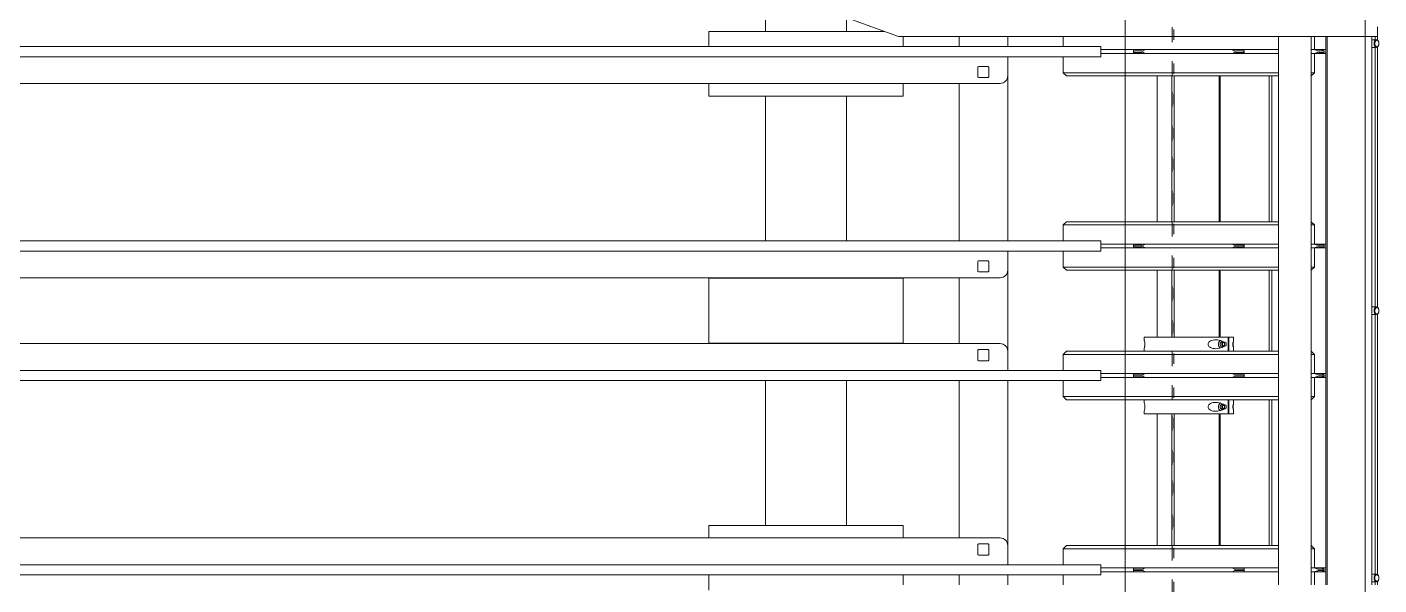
# Model space of a CAD drawing. Header units: millimetres. Extents: x -187347 to 135007, y -6415 to 292048.
# Drawn here: x -35767 to -34707, y 27266 to 27703 of the extents above; entities that cross this region are included whole.
import ezdxf

# ---------------------------------------------------------------- set-up
doc = ezdxf.new("R2010")
doc.units = ezdxf.units.MM
doc.header["$LTSCALE"] = 100
doc.layers.get('0').update_dxf_attribs({"lineweight": 18})
doc.layers.add('Layout Kromeka', color=1, linetype='Continuous', lineweight=5)

# ---------------------------------------------------------------- blocks, each defined once
blk = doc.blocks.new('A$Ca181df26')
at = {"color": 0}
for p, q in [((17.9, 295.5), (17.9, 1997.3)), ((206, 1997.3), (206, 295.5)), ((7.3, 1357.4), (7.4, 1357.6)), ((8.1, 1361.4), (8.1, 1358.6)), ((12.7, 1359), (9, 1359)), ((9.9, 1359), (9.9, 1361.4)), ((12.7, 931.4), (12.7, 1361.4)), ((47.6, 931.4), (47.6, 1361.4)), ((48.7, 931.4), (48.7, 1361.4)), ((57.7, 1351.2), (57.7, 1361.4)), ((60.3, 931.4), (60.3, 1361.4)), ((85.7, 931.4), (85.7, 1361.4)), ((254.6, 1353.6), (254.6, 1361.4)), ((298.1, 1353.6), (298.1, 1361.4)), ((336.2, 1361.4), (336.2, 1353.6)), ((379.9, 1361.4), (379.9, 1353.6)), ((532.3, 1365.5), (532.3, 1353.6)), ((7.3, 1354.6), (7.4, 1354.4)), ((8.1, 1353.4), (8.1, 1149.1)), ((12.7, 1353), (9, 1353)), ((9.9, 1149.4), (9.9, 1353)), ((52.3, 1351.2), (48.7, 1351.2)), ((48.7, 1348.1), (52.3, 1348.1)), ((50, 1349.1), (50, 1350.2)), ((50.2, 1350.2), (53.9, 1350.2)), ((53.9, 1349.1), (50.2, 1349.1)), ((52.3, 1351.2), (50.3, 1350.4)), ((50.3, 1348.9), (52.3, 1348.1)), ((58, 1351.2), (52.3, 1351.2)), ((52.3, 1348.1), (58, 1348.1)), ((55.1, 1350.4), (58, 1351.2)), ((58, 1348.1), (55.1, 1348.9)), ((57.7, 1333.1), (57.7, 1348.1)), ((60.3, 1351.2), (58, 1351.2)), ((58, 1348.1), (60.3, 1348.1)), ((85.7, 1351.2), (90.8, 1351.2)), ((90.8, 1348.1), (85.7, 1348.1)), ((112.3, 1351.2), (90.8, 1351.2)), ((90.8, 1348.1), (112.3, 1348.1)), ((112.9, 1351.2), (112.3, 1351.2)), ((112.3, 1348.1), (112.9, 1348.1)), ((112.9, 1351.2), (112.7, 1350.4)), ((112.7, 1349), (112.7, 1350.3)), ((112.7, 1348.9), (112.9, 1348.1)), ((122.2, 1351.2), (112.9, 1351.2)), ((112.9, 1348.1), (122.2, 1348.1)), ((113.4, 1350.2), (119.3, 1350.2)), ((119.3, 1349.1), (113.4, 1349.1)), ((120.5, 1350.4), (122.2, 1351.2)), ((122.2, 1348.1), (120.5, 1348.9)), ((125.3, 1351.2), (122.2, 1351.2)), ((122.2, 1348.1), (125.3, 1348.1)), ((126.7, 1351.2), (125.3, 1351.2)), ((125.3, 1348.1), (126.7, 1348.1)), ((148.3, 1351.2), (126.7, 1351.2)), ((126.7, 1348.1), (148.3, 1348.1)), ((148.3, 1351.2), (164, 1351.2)), ((164, 1348.1), (148.3, 1348.1)), ((185.6, 1351.2), (164, 1351.2)), ((164, 1348.1), (185.6, 1348.1)), ((187, 1351.2), (185.6, 1351.2)), ((185.6, 1348.1), (187, 1348.1)), ((190.1, 1351.2), (187, 1351.2)), ((187, 1348.1), (190.1, 1348.1)), ((199.4, 1351.2), (190.1, 1351.2)), ((190.1, 1351.2), (191.8, 1350.4)), ((191.8, 1348.9), (190.1, 1348.1)), ((190.1, 1348.1), (199.4, 1348.1)), ((192.9, 1350.2), (198.8, 1350.2)), ((198.8, 1349.1), (192.9, 1349.1)), ((199.5, 1350.4), (199.4, 1351.2)), ((200, 1351.2), (199.4, 1351.2)), ((199.4, 1348.1), (199.5, 1348.9)), ((199.4, 1348.1), (200, 1348.1)), ((199.5, 1349), (199.5, 1350.3)), ((221.5, 1351.2), (200, 1351.2)), ((200, 1348.1), (221.5, 1348.1)), ((221.5, 1351.2), (225, 1351.2)), ((225, 1348.1), (221.5, 1348.1)), ((225, 1353.6), (225, 1352)), ((2736.1, 1353.6), (225, 1353.6)), ((225, 1347.3), (225, 1352)), ((225, 1347.3), (225, 1345.7)), ((225, 1345.7), (2736.1, 1345.7)), ((254.6, 1333.1), (254.6, 1345.7)), ((298.1, 1345.7), (298.1, 1345.1)), ((298.1, 1345.1), (298.1, 1330.6)), ((312.9, 1329.7), (312.9, 1337.6)), ((313.2, 1338), (321.1, 1338)), ((321.5, 1337.6), (321.5, 1329.7)), ((60.3, 1333.1), (57.7, 1333.1)), ((60.2, 1330.6), (57.7, 1333.1)), ((60.2, 1330.6), (60.3, 1330.6)), ((254.6, 1333.1), (85.7, 1333.1)), ((85.7, 1330.6), (252, 1330.6)), ((91.1, 1330.6), (91.1, 1216.3)), ((93.1, 1216.3), (93.1, 1330.6)), ((131.4, 1330.6), (131.4, 1227.3)), ((132.4, 1227.3), (132.4, 1330.6)), ((167.5, 1330.6), (167.5, 1227.3)), ((169.4, 1227.3), (169.4, 1330.6)), ((180.9, 1330.6), (180.9, 1227.3)), ((252, 1330.6), (254.6, 1333.1)), ((298.1, 1328.8), (298.1, 1330.6)), ((298.1, 1328.8), (298.4, 1328.8)), ((298.1, 1201.2), (298.1, 1328.8)), ((321.1, 1329.3), (313.2, 1329.3)), ((304.1, 1324.6), (2662.1, 1324.6)), ((336.2, 1324.6), (336.2, 1201.2)), ((379.9, 1324.6), (379.9, 1314.7)), ((532.3, 1314.7), (379.9, 1314.7)), ((424.4, 1201.2), (424.4, 1314.7)), ((487.9, 1201.2), (487.9, 1314.7)), ((532.3, 1324.6), (532.3, 1314.7)), ((121.1, 1227.3), (124.7, 1227.3)), ((121.1, 1227.3), (121.1, 1223.8)), ((121.1, 1219.8), (121.1, 1216.3)), ((124.7, 1227.3), (124.7, 1216.3)), ((125.2, 1227.3), (124.7, 1227.3)), ((125.2, 1227.3), (125.2, 1216.3)), ((125.2, 1227.3), (191.1, 1227.3)), ((126.7, 1221.1), (126.7, 1222.5)), ((191.1, 1227.3), (191.1, 1225.3)), ((60.2, 1216.3), (57.7, 1213.8)), ((60.3, 1213.8), (57.7, 1213.8)), ((57.7, 1198.8), (57.7, 1213.8)), ((60.2, 1216.3), (60.3, 1216.3)), ((85.7, 1216.3), (252, 1216.3)), ((254.6, 1213.8), (85.7, 1213.8)), ((191.1, 1218.3), (191.1, 1216.3)), ((252, 1216.3), (254.6, 1213.8)), ((254.6, 1201.2), (254.6, 1213.8)), ((52.3, 1198.8), (48.7, 1198.8)), ((50, 1196.7), (50, 1197.8)), ((50.2, 1197.8), (53.9, 1197.8)), ((52.3, 1198.8), (50.3, 1198)), ((58, 1198.8), (52.3, 1198.8)), ((55.1, 1198), (58, 1198.8)), ((60.3, 1198.8), (58, 1198.8)), ((85.7, 1198.8), (90.8, 1198.8)), ((112.3, 1198.8), (90.8, 1198.8)), ((112.9, 1198.8), (112.3, 1198.8)), ((112.9, 1198.8), (112.7, 1198)), ((112.7, 1196.6), (112.7, 1197.9)), ((122.2, 1198.8), (112.9, 1198.8)), ((113.4, 1197.8), (119.3, 1197.8)), ((120.5, 1198), (122.2, 1198.8)), ((125.3, 1198.8), (122.2, 1198.8)), ((126.7, 1198.8), (125.3, 1198.8)), ((148.3, 1198.8), (126.7, 1198.8)), ((148.3, 1198.8), (164, 1198.8)), ((185.6, 1198.8), (164, 1198.8)), ((187, 1198.8), (185.6, 1198.8)), ((190.1, 1198.8), (187, 1198.8)), ((199.4, 1198.8), (190.1, 1198.8)), ((190.1, 1198.8), (191.8, 1198)), ((192.9, 1197.8), (198.8, 1197.8)), ((199.5, 1198), (199.4, 1198.8)), ((200, 1198.8), (199.4, 1198.8)), ((199.5, 1196.6), (199.5, 1197.9)), ((221.5, 1198.8), (200, 1198.8)), ((221.5, 1198.8), (225, 1198.8)), ((225, 1201.2), (225, 1199.6)), ((2736.1, 1201.2), (225, 1201.2)), ((225, 1194.9), (225, 1199.6)), ((48.7, 1195.7), (52.3, 1195.7)), ((53.9, 1196.7), (50.2, 1196.7)), ((50.3, 1196.5), (52.3, 1195.7)), ((52.3, 1195.7), (58, 1195.7)), ((58, 1195.7), (55.1, 1196.5)), ((57.7, 1180.7), (57.7, 1195.7)), ((58, 1195.7), (60.3, 1195.7)), ((90.8, 1195.7), (85.7, 1195.7)), ((90.8, 1195.7), (112.3, 1195.7)), ((112.3, 1195.7), (112.9, 1195.7)), ((112.7, 1196.5), (112.9, 1195.7)), ((112.9, 1195.7), (122.2, 1195.7)), ((119.3, 1196.7), (113.4, 1196.7)), ((122.2, 1195.7), (120.5, 1196.5)), ((122.2, 1195.7), (125.3, 1195.7)), ((125.3, 1195.7), (126.7, 1195.7)), ((126.7, 1195.7), (148.3, 1195.7)), ((164, 1195.7), (148.3, 1195.7)), ((164, 1195.7), (185.6, 1195.7)), ((185.6, 1195.7), (187, 1195.7)), ((187, 1195.7), (190.1, 1195.7)), ((191.8, 1196.5), (190.1, 1195.7)), ((190.1, 1195.7), (199.4, 1195.7)), ((198.8, 1196.7), (192.9, 1196.7)), ((199.4, 1195.7), (199.5, 1196.5)), ((199.4, 1195.7), (200, 1195.7)), ((200, 1195.7), (221.5, 1195.7)), ((225, 1195.7), (221.5, 1195.7)), ((225, 1194.9), (225, 1193.3)), ((225, 1193.3), (2736.1, 1193.3)), ((254.6, 1180.7), (254.6, 1193.3)), ((298.1, 1193.3), (298.1, 1192.7)), ((298.1, 1192.7), (298.1, 1178.2)), ((60.3, 1180.7), (57.7, 1180.7)), ((60.2, 1178.2), (57.7, 1180.7)), ((60.2, 1178.2), (60.3, 1178.2)), ((254.6, 1180.7), (85.7, 1180.7)), ((85.7, 1178.2), (252, 1178.2)), ((91.1, 1178.2), (91.1, 1114.7)), ((93.1, 1114.7), (93.1, 1178.2)), ((121.1, 1178.2), (121.1, 1174.7)), ((124.7, 1178.2), (124.7, 1167.2)), ((125.2, 1178.2), (125.2, 1167.2)), ((191.1, 1178.2), (191.1, 1176.2)), ((252, 1178.2), (254.6, 1180.7)), ((298.1, 1176.4), (298.1, 1178.2)), ((298.1, 1176.4), (298.4, 1176.4)), ((298.1, 1116.5), (298.1, 1176.4)), ((312.9, 1177.3), (312.9, 1185.2)), ((313.2, 1185.6), (321.1, 1185.6)), ((321.1, 1176.9), (313.2, 1176.9)), ((321.5, 1185.2), (321.5, 1177.3)), ((121.1, 1170.7), (121.1, 1167.2)), ((124.7, 1167.2), (121.1, 1167.2)), ((124.7, 1167.2), (125.2, 1167.2)), ((191.1, 1167.2), (125.2, 1167.2)), ((126.7, 1172), (126.7, 1173.4)), ((131.4, 1167.2), (131.4, 1114.7)), ((132.4, 1114.7), (132.4, 1167.2)), ((167.5, 1167.2), (167.5, 1114.7)), ((169.4, 1114.7), (169.4, 1167.2)), ((180.9, 1167.2), (180.9, 1114.7)), ((191.1, 1169.2), (191.1, 1167.2)), ((304.1, 1172.2), (2662.1, 1172.2)), ((336.2, 1172.2), (336.2, 1120.6)), ((379.9, 1171.8), (532.3, 1171.8)), ((379.9, 1171.8), (379.9, 1121)), ((424.4, 1171.8), (424.4, 1172.2)), ((487.9, 1171.8), (487.9, 1172.2)), ((532.3, 1171.8), (532.3, 1121)), ((7.3, 1147.9), (7.4, 1148.1)), ((7.3, 1145), (7.4, 1144.8)), ((12.7, 1149.4), (9, 1149.4)), ((8.1, 1143.8), (8.1, 939.5)), ((12.7, 1143.4), (9, 1143.4)), ((9.9, 939.9), (9.9, 1143.4)), ((60.2, 1114.7), (57.7, 1112.2)), ((60.2, 1114.7), (60.3, 1114.7)), ((85.7, 1114.7), (252, 1114.7)), ((252, 1114.7), (254.6, 1112.2)), ((298.4, 1116.5), (298.1, 1116.5)), ((298.1, 1114.6), (298.1, 1116.5)), ((298.1, 1100.1), (298.1, 1114.6)), ((304.1, 1120.6), (2662.1, 1120.6)), ((312.9, 1107.7), (312.9, 1115.6)), ((313.2, 1116), (321.1, 1116)), ((321.5, 1115.6), (321.5, 1107.7)), ((532.3, 1121), (379.9, 1121)), ((424.4, 1120.6), (424.4, 1121)), ((487.9, 1120.6), (487.9, 1121)), ((60.3, 1112.2), (57.7, 1112.2)), ((57.7, 1097.2), (57.7, 1112.2)), ((254.6, 1112.2), (85.7, 1112.2)), ((254.6, 1099.6), (254.6, 1112.2)), ((321.1, 1107.3), (313.2, 1107.3)), ((52.3, 1097.2), (48.7, 1097.2)), ((48.7, 1094.1), (52.3, 1094.1)), ((50, 1095.1), (50, 1096.2)), ((50.2, 1096.2), (53.9, 1096.2)), ((53.9, 1095.1), (50.2, 1095.1)), ((52.3, 1097.2), (50.3, 1096.4)), ((50.3, 1094.9), (52.3, 1094.1)), ((58, 1097.2), (52.3, 1097.2)), ((52.3, 1094.1), (58, 1094.1)), ((55.1, 1096.4), (58, 1097.2)), ((58, 1094.1), (55.1, 1094.9)), ((57.7, 1079.1), (57.7, 1094.1)), ((60.3, 1097.2), (58, 1097.2)), ((58, 1094.1), (60.3, 1094.1)), ((85.7, 1097.2), (90.8, 1097.2)), ((90.8, 1094.1), (85.7, 1094.1)), ((112.3, 1097.2), (90.8, 1097.2)), ((90.8, 1094.1), (112.3, 1094.1)), ((112.9, 1097.2), (112.3, 1097.2)), ((112.3, 1094.1), (112.9, 1094.1)), ((112.9, 1097.2), (112.7, 1096.4)), ((112.7, 1095), (112.7, 1096.3)), ((112.7, 1094.9), (112.9, 1094.1)), ((122.2, 1097.2), (112.9, 1097.2)), ((112.9, 1094.1), (122.2, 1094.1)), ((113.4, 1096.2), (119.3, 1096.2)), ((119.3, 1095.1), (113.4, 1095.1)), ((120.5, 1096.4), (122.2, 1097.2)), ((122.2, 1094.1), (120.5, 1094.9)), ((125.3, 1097.2), (122.2, 1097.2)), ((122.2, 1094.1), (125.3, 1094.1)), ((126.7, 1097.2), (125.3, 1097.2)), ((125.3, 1094.1), (126.7, 1094.1)), ((148.3, 1097.2), (126.7, 1097.2)), ((126.7, 1094.1), (148.3, 1094.1)), ((148.3, 1097.2), (164, 1097.2)), ((164, 1094.1), (148.3, 1094.1)), ((185.6, 1097.2), (164, 1097.2)), ((164, 1094.1), (185.6, 1094.1)), ((187, 1097.2), (185.6, 1097.2)), ((185.6, 1094.1), (187, 1094.1)), ((190.1, 1097.2), (187, 1097.2)), ((187, 1094.1), (190.1, 1094.1)), ((199.4, 1097.2), (190.1, 1097.2)), ((190.1, 1097.2), (191.8, 1096.4)), ((191.8, 1094.9), (190.1, 1094.1)), ((190.1, 1094.1), (199.4, 1094.1)), ((192.9, 1096.2), (198.8, 1096.2)), ((198.8, 1095.1), (192.9, 1095.1)), ((199.5, 1096.4), (199.4, 1097.2)), ((200, 1097.2), (199.4, 1097.2)), ((199.4, 1094.1), (199.5, 1094.9)), ((199.4, 1094.1), (200, 1094.1)), ((199.5, 1095), (199.5, 1096.3)), ((221.5, 1097.2), (200, 1097.2)), ((200, 1094.1), (221.5, 1094.1)), ((221.5, 1097.2), (225, 1097.2)), ((225, 1094.1), (221.5, 1094.1)), ((225, 1099.6), (225, 1098)), ((2736.1, 1099.6), (225, 1099.6)), ((225, 1093.3), (225, 1098)), ((225, 1093.3), (225, 1091.7)), ((225, 1091.7), (2736.1, 1091.7)), ((254.6, 1079.1), (254.6, 1091.7)), ((298.1, 1099.6), (298.1, 1100.1)), ((298.1, 964.1), (298.1, 1091.7)), ((336.2, 1091.7), (336.2, 968.2)), ((424.4, 978.2), (424.4, 1091.7)), ((487.9, 978.2), (487.9, 1091.7)), ((60.3, 1079.1), (57.7, 1079.1)), ((60.2, 1076.6), (57.7, 1079.1)), ((60.2, 1076.6), (60.3, 1076.6)), ((254.6, 1079.1), (85.7, 1079.1)), ((85.7, 1076.6), (252, 1076.6)), ((91.1, 1076.6), (91.1, 962.3)), ((93.1, 962.3), (93.1, 1076.6)), ((131.4, 1076.6), (131.4, 962.3)), ((132.4, 962.3), (132.4, 1076.6)), ((167.5, 1076.6), (167.5, 962.3)), ((169.4, 962.3), (169.4, 1076.6)), ((180.9, 1076.6), (180.9, 962.3)), ((252, 1076.6), (254.6, 1079.1)), ((379.9, 978.2), (532.3, 978.2)), ((379.9, 978.2), (379.9, 968.2)), ((532.3, 978.2), (532.3, 968.2)), ((304.1, 968.2), (2662.1, 968.2)), ((60.2, 962.3), (57.7, 959.8)), ((60.3, 959.8), (57.7, 959.8)), ((57.7, 944.8), (57.7, 959.8)), ((60.2, 962.3), (60.3, 962.3)), ((85.7, 962.3), (252, 962.3)), ((254.6, 959.8), (85.7, 959.8)), ((252, 962.3), (254.6, 959.8)), ((254.6, 947.2), (254.6, 959.8)), ((298.4, 964.1), (298.1, 964.1)), ((298.1, 962.2), (298.1, 964.1)), ((298.1, 947.7), (298.1, 962.2)), ((312.9, 955.3), (312.9, 963.2)), ((313.2, 963.6), (321.1, 963.6)), ((321.1, 954.9), (313.2, 954.9)), ((321.5, 963.2), (321.5, 955.3)), ((52.3, 944.8), (48.7, 944.8)), ((50, 942.7), (50, 943.8)), ((50.2, 943.8), (53.9, 943.8)), ((52.3, 944.8), (50.3, 944)), ((58, 944.8), (52.3, 944.8)), ((55.1, 944), (58, 944.8)), ((60.3, 944.8), (58, 944.8)), ((85.7, 944.8), (90.8, 944.8)), ((112.3, 944.8), (90.8, 944.8)), ((112.9, 944.8), (112.3, 944.8)), ((112.9, 944.8), (112.7, 944)), ((112.7, 942.6), (112.7, 943.9)), ((122.2, 944.8), (112.9, 944.8)), ((113.4, 943.8), (119.3, 943.8)), ((120.5, 944), (122.2, 944.8)), ((125.3, 944.8), (122.2, 944.8)), ((126.7, 944.8), (125.3, 944.8)), ((148.3, 944.8), (126.7, 944.8)), ((148.3, 944.8), (164, 944.8)), ((185.6, 944.8), (164, 944.8)), ((187, 944.8), (185.6, 944.8)), ((190.1, 944.8), (187, 944.8)), ((199.4, 944.8), (190.1, 944.8)), ((190.1, 944.8), (191.8, 944)), ((192.9, 943.8), (198.8, 943.8)), ((199.5, 944), (199.4, 944.8)), ((200, 944.8), (199.4, 944.8)), ((199.5, 942.6), (199.5, 943.9)), ((221.5, 944.8), (200, 944.8)), ((221.5, 944.8), (225, 944.8)), ((225, 947.2), (225, 945.6)), ((2736.1, 947.2), (225, 947.2)), ((225, 940.9), (225, 945.6)), ((298.1, 947.2), (298.1, 947.7)), ((7.3, 938.3), (7.4, 938.5)), ((7.3, 935.5), (7.4, 935.3)), ((8.1, 934.3), (8.1, 931.4)), ((12.7, 939.9), (9, 939.9)), ((12.7, 933.9), (9, 933.9)), ((9.9, 931.4), (9.9, 933.9)), ((48.7, 941.7), (52.3, 941.7)), ((53.9, 942.7), (50.2, 942.7)), ((50.3, 942.5), (52.3, 941.7)), ((52.3, 941.7), (58, 941.7)), ((58, 941.7), (55.1, 942.5)), ((57.7, 931.4), (57.7, 941.7)), ((58, 941.7), (60.3, 941.7)), ((90.8, 941.7), (85.7, 941.7)), ((90.8, 941.7), (112.3, 941.7)), ((112.3, 941.7), (112.9, 941.7)), ((112.7, 942.5), (112.9, 941.7)), ((112.9, 941.7), (122.2, 941.7)), ((119.3, 942.7), (113.4, 942.7)), ((122.2, 941.7), (120.5, 942.5)), ((122.2, 941.7), (125.3, 941.7)), ((125.3, 941.7), (126.7, 941.7)), ((126.7, 941.7), (148.3, 941.7)), ((164, 941.7), (148.3, 941.7)), ((164, 941.7), (185.6, 941.7)), ((185.6, 941.7), (187, 941.7)), ((187, 941.7), (190.1, 941.7)), ((191.8, 942.5), (190.1, 941.7)), ((190.1, 941.7), (199.4, 941.7)), ((198.8, 942.7), (192.9, 942.7)), ((199.4, 941.7), (199.5, 942.5)), ((199.4, 941.7), (200, 941.7)), ((200, 941.7), (221.5, 941.7)), ((225, 941.7), (221.5, 941.7)), ((225, 940.9), (225, 939.3)), ((225, 939.3), (2736.1, 939.3)), ((254.6, 931.4), (254.6, 939.3)), ((298.1, 931.4), (298.1, 939.3)), ((336.2, 939.3), (336.2, 931.4)), ((379.9, 939.3), (379.9, 931.4)), ((532.3, 939.3), (532.3, 927.4)), ((8.1, 931.4), (383.8, 931.4)), ((8.1, 931.4), (8.1, 923.8)), ((383.8, 931.4), (2142.1, 291.5)), ((532.3, 927.4), (395, 927.4)), ((424.4, 916.7), (424.4, 927.4)), ((487.9, 893.6), (487.9, 927.4))]:
    blk.add_line(p, q, dxfattribs=at)
for centre, radius, start, end in [((317.2, 1333.6), 5.84, 132.3575, 137.6425), ((317.2, 1333.6), 5.84, 42.3575, 47.6425), ((304.1, 1330.6), 6, 180, 270), ((317.2, 1333.6), 5.84, 222.3575, 227.6425), ((317.2, 1333.6), 5.84, 312.3575, 317.6425), ((304.1, 1178.2), 6, 180, 270), ((317.2, 1181.2), 5.84, 132.3575, 137.6425), ((317.2, 1181.2), 5.84, 222.3575, 227.6425), ((317.2, 1181.2), 5.84, 42.3575, 47.6425), ((317.2, 1181.2), 5.84, 312.3575, 317.6425), ((304.1, 1114.6), 6, 90, 180), ((317.2, 1111.6), 5.84, 132.3575, 137.6425), ((317.2, 1111.6), 5.84, 42.3575, 47.6425), ((317.2, 1111.6), 5.84, 222.3575, 227.6425), ((317.2, 1111.6), 5.84, 312.3575, 317.6425), ((304.1, 962.2), 6, 90, 180), ((317.2, 959.2), 5.84, 132.3575, 137.6425), ((317.2, 959.2), 5.84, 222.3575, 227.6425), ((317.2, 959.2), 5.84, 42.3575, 47.6425), ((317.2, 959.2), 5.84, 312.3575, 317.6425)]:
    blk.add_arc(centre, radius, start, end, dxfattribs=at)
for centre, major_axis, ratio, start_param, end_param in [((169.1, 1363), (0, 9.53), 0.00667, 0.906164, 2.235429), ((9, 1356), (0, -3), 0.642788, 5.287559, 10.420404), ((168, 1363), (0, -8.47), 0.00667, 4.214648, 5.21013), ((51.1, 1350.4), (-1.02, -0.22), 0.149612, 5.569467, 6.878464), ((51.1, 1348.9), (1.02, -0.22), 0.149612, 2.546314, 3.855311), ((54.7, 1350.4), (-1.02, -0.22), 0.149612, 0.595278, 1.904275), ((54.7, 1348.9), (1.02, -0.22), 0.149612, 1.237317, 2.546314), ((113.8, 1350.4), (-1.02, -0.09), 0.251789, 6.208665, 7.517662), ((113.8, 1348.9), (1.02, -0.09), 0.251789, 1.907116, 3.216113), ((119.6, 1350.4), (-1.02, -0.09), 0.251789, 1.234477, 2.543474), ((119.6, 1348.9), (1.02, -0.09), 0.251789, 0.598119, 1.907116), ((192.6, 1350.4), (-1.02, 0.09), 0.251789, 0.598119, 1.907116), ((192.6, 1348.9), (1.02, 0.09), 0.251789, 1.234477, 2.543474), ((198.5, 1350.4), (-1.02, 0.09), 0.251789, 1.907116, 3.216113), ((198.5, 1348.9), (1.02, 0.09), 0.251789, 6.208665, 7.517662), ((168, 1336.3), (0, -8.47), 0.00667, 4.214648, 5.21013), ((169.1, 1336.3), (0, 9.53), 0.00667, 0.906164, 2.235429), ((168, 1312.2), (0, -8.47), 0.00667, 4.214648, 5.21013), ((169.1, 1312.2), (0, 9.53), 0.00667, 0.906164, 2.235429), ((168, 1285.5), (0, -8.47), 0.00667, 4.214648, 5.21013), ((169.1, 1285.5), (0, 9.53), 0.00667, 0.906164, 2.235429), ((168, 1261.4), (0, -8.47), 0.00667, 4.214648, 5.21013), ((169.1, 1261.4), (0, 9.53), 0.00667, 0.906164, 2.235429), ((169.1, 1234.7), (0, 9.53), 0.00667, 0.906164, 2.235429), ((168, 1234.7), (0, -8.47), 0.00667, 4.214648, 5.21013), ((127.9, 1221.8), (0, -2), 0.891007, 0.534633, 2.606959), ((128.4, 1221.8), (0, -2), 0.891007, 0.392115, 2.749477), ((129.8, 1221.8), (0, -3.5), 0.891007, 0.566427, 2.575166), ((168, 1210.6), (0, -8.47), 0.00667, 4.214648, 5.21013), ((169.1, 1210.6), (0, 9.53), 0.00667, 0.906164, 2.235429), ((51.1, 1198), (-1.02, -0.22), 0.149612, 5.569467, 6.878464), ((54.7, 1198), (-1.02, -0.22), 0.149612, 0.595278, 1.904275), ((113.8, 1198), (-1.02, -0.09), 0.251789, 6.208665, 7.517662), ((119.6, 1198), (-1.02, -0.09), 0.251789, 1.234477, 2.543474), ((192.6, 1198), (-1.02, 0.09), 0.251789, 0.598119, 1.907116), ((198.5, 1198), (-1.02, 0.09), 0.251789, 1.907116, 3.216113), ((51.1, 1196.5), (1.02, -0.22), 0.149612, 2.546314, 3.855311), ((54.7, 1196.5), (1.02, -0.22), 0.149612, 1.237317, 2.546314), ((113.8, 1196.5), (1.02, -0.09), 0.251789, 1.907116, 3.216113), ((119.6, 1196.5), (1.02, -0.09), 0.251789, 0.598119, 1.907116), ((168, 1183.9), (0, -8.47), 0.00667, 4.214648, 5.21013), ((169.1, 1183.9), (0, 9.53), 0.00667, 0.906164, 2.235429), ((192.6, 1196.5), (1.02, 0.09), 0.251789, 1.234477, 2.543474), ((198.5, 1196.5), (1.02, 0.09), 0.251789, 6.208665, 7.517662), ((127.9, 1172.7), (0, -2), 0.891007, 0.534633, 2.606959), ((128.4, 1172.7), (0, -2), 0.891007, 0.392115, 2.749477), ((129.8, 1172.7), (0, -3.5), 0.891007, 0.566427, 2.575166), ((168, 1159.8), (0, -8.47), 0.00667, 4.214648, 5.21013), ((169.1, 1159.8), (0, 9.53), 0.00667, 0.906164, 2.235429), ((9, 1146.4), (0, -3), 0.642788, 5.287559, 10.420404), ((168, 1133.1), (0, -8.47), 0.00667, 4.214648, 5.21013), ((169.1, 1133.1), (0, 9.53), 0.00667, 0.906164, 2.235429), ((168, 1109), (0, -8.47), 0.00667, 4.214648, 5.21013), ((169.1, 1109), (0, 9.53), 0.00667, 0.906164, 2.235429), ((51.1, 1096.4), (-1.02, -0.22), 0.149612, 5.569467, 6.878464), ((51.1, 1094.9), (1.02, -0.22), 0.149612, 2.546314, 3.855311), ((54.7, 1096.4), (-1.02, -0.22), 0.149612, 0.595278, 1.904275), ((54.7, 1094.9), (1.02, -0.22), 0.149612, 1.237317, 2.546314), ((113.8, 1096.4), (-1.02, -0.09), 0.251789, 6.208665, 7.517662), ((113.8, 1094.9), (1.02, -0.09), 0.251789, 1.907116, 3.216113), ((119.6, 1096.4), (-1.02, -0.09), 0.251789, 1.234477, 2.543474), ((119.6, 1094.9), (1.02, -0.09), 0.251789, 0.598119, 1.907116), ((192.6, 1096.4), (-1.02, 0.09), 0.251789, 0.598119, 1.907116), ((192.6, 1094.9), (1.02, 0.09), 0.251789, 1.234477, 2.543474), ((198.5, 1096.4), (-1.02, 0.09), 0.251789, 1.907116, 3.216113), ((198.5, 1094.9), (1.02, 0.09), 0.251789, 6.208665, 7.517662), ((168, 1082.3), (0, -8.47), 0.00667, 4.214648, 5.21013), ((169.1, 1082.3), (0, 9.53), 0.00667, 0.906164, 2.235429), ((168, 1058.2), (0, -8.47), 0.00667, 4.214648, 5.21013), ((169.1, 1058.2), (0, 9.53), 0.00667, 0.906164, 2.235429), ((168, 1031.5), (0, -8.47), 0.00667, 4.214648, 5.21013), ((169.1, 1031.5), (0, 9.53), 0.00667, 0.906164, 2.235429), ((168, 1007.4), (0, -8.47), 0.00667, 4.214648, 5.21013), ((169.1, 1007.4), (0, 9.53), 0.00667, 0.906164, 2.235429), ((169.1, 980.7), (0, 9.53), 0.00667, 0.906164, 2.235429), ((168, 980.7), (0, -8.47), 0.00667, 4.214648, 5.21013), ((168, 956.6), (0, -8.47), 0.00667, 4.214648, 5.21013), ((169.1, 956.6), (0, 9.53), 0.00667, 0.906164, 2.235429), ((51.1, 944), (-1.02, -0.22), 0.149612, 5.569467, 6.878464), ((54.7, 944), (-1.02, -0.22), 0.149612, 0.595278, 1.904275), ((113.8, 944), (-1.02, -0.09), 0.251789, 6.208665, 7.517662), ((119.6, 944), (-1.02, -0.09), 0.251789, 1.234477, 2.543474), ((192.6, 944), (-1.02, 0.09), 0.251789, 0.598119, 1.907116), ((198.5, 944), (-1.02, 0.09), 0.251789, 1.907116, 3.216113), ((9, 936.9), (0, -3), 0.642788, 5.287559, 10.420404), ((51.1, 942.5), (1.02, -0.22), 0.149612, 2.546314, 3.855311), ((54.7, 942.5), (1.02, -0.22), 0.149612, 1.237317, 2.546314), ((113.8, 942.5), (1.02, -0.09), 0.251789, 1.907116, 3.216113), ((119.6, 942.5), (1.02, -0.09), 0.251789, 0.598119, 1.907116), ((168, 929.9), (0, -8.47), 0.00667, 4.214648, 5.21013), ((169.1, 929.9), (0, 9.53), 0.00667, 0.906164, 2.235429), ((192.6, 942.5), (1.02, 0.09), 0.251789, 1.234477, 2.543474), ((198.5, 942.5), (1.02, 0.09), 0.251789, 6.208665, 7.517662)]:
    blk.add_ellipse(centre, major_axis=major_axis, ratio=ratio, start_param=start_param, end_param=end_param, dxfattribs=at)
for centre, major_axis, ratio in [((8.7, 1356), (0, 2.6), 0.642788), ((129.8, 1221.8), (0, 2), 0.891007), ((129.8, 1172.7), (0, 2), 0.891007), ((8.7, 1146.4), (0, 2.6), 0.642788), ((8.7, 936.9), (0, 2.6), 0.642788)]:
    blk.add_ellipse(centre, major_axis=major_axis, ratio=ratio, dxfattribs=at)
for points, knots in [([(121.6, 1221.8), (121.6, 1221.7), (121.6, 1221.6), (121.6, 1221.5), (121.6, 1221.4), (121.5, 1221), (121.5, 1220.8), (121.4, 1220.4), (121.3, 1220.2), (121.2, 1219.9), (121.1, 1219.8), (121.1, 1219.8), (121.1, 1219.8), (121.2, 1220.1), (121.2, 1220.3), (121.3, 1220.7), (121.3, 1220.9), (121.3, 1221.2), (121.3, 1221.3), (121.3, 1221.6), (121.3, 1221.7), (121.3, 1221.9), (121.3, 1222), (121.3, 1222.3), (121.3, 1222.4), (121.3, 1222.7), (121.3, 1222.9), (121.2, 1223.3), (121.2, 1223.5), (121.1, 1223.8), (121.1, 1223.8), (121.1, 1223.8), (121.2, 1223.7), (121.3, 1223.4), (121.4, 1223.2), (121.5, 1222.8), (121.5, 1222.6), (121.6, 1222.2), (121.6, 1222.1), (121.6, 1222), (121.6, 1221.9), (121.6, 1221.8)], [0, 0, 0, 0, 0.026139, 0.026139, 0.052277, 0.052277, 0.160018, 0.160018, 0.366467, 0.366467, 0.572915, 0.572915, 0.736407, 0.736407, 0.899899, 0.899899, 0.972905, 0.972905, 1.009408, 1.009408, 1.04591, 1.04591, 1.082413, 1.082413, 1.118916, 1.118916, 1.191922, 1.191922, 1.355414, 1.355414, 1.518905, 1.518905, 1.725354, 1.725354, 1.931802, 1.931802, 2.039544, 2.039544, 2.065682, 2.065682, 2.091821, 2.091821, 2.091821, 2.091821]), ([(126.7, 1222.5), (126.7, 1222.5), (126.7, 1222.5), (126.9, 1222.6), (127, 1222.7), (127.6, 1223.2), (128.3, 1223.5), (129.6, 1224.1), (130.3, 1224.4), (132.7, 1225.1), (134.4, 1225.4), (136.7, 1225.2), (137.4, 1225.1), (138.8, 1224.6), (139.4, 1224.3), (140.2, 1223.6), (140.4, 1223.3), (140.8, 1222.6), (140.9, 1222.2), (140.9, 1221.4), (140.8, 1221), (140.4, 1220.3), (140.2, 1220), (139.4, 1219.3), (138.8, 1219), (137.4, 1218.5), (136.7, 1218.4), (134.4, 1218.2), (132.7, 1218.5), (130.3, 1219.2), (129.6, 1219.5), (128.3, 1220.1), (127.6, 1220.4), (127, 1220.9), (126.9, 1221), (126.7, 1221.1), (126.7, 1221.1), (126.7, 1221.1)], [0.09993, 0.09993, 0.09993, 0.09993, 0.108526, 0.108526, 0.174635, 0.174635, 0.489406, 0.489406, 0.804176, 0.804176, 1.433717, 1.433717, 1.662756, 1.662756, 1.891795, 1.891795, 2.005477, 2.005477, 2.119159, 2.119159, 2.232841, 2.232841, 2.346524, 2.346524, 2.575563, 2.575563, 2.804601, 2.804601, 3.434142, 3.434142, 3.748913, 3.748913, 4.063683, 4.063683, 4.129792, 4.129792, 4.138388, 4.138388, 4.138388, 4.138388]), ([(191.1, 1218.3), (191.1, 1218.3), (191.1, 1218.3), (191.1, 1218.4), (191.1, 1218.5), (190.9, 1219), (190.8, 1219.3), (190.7, 1220), (190.7, 1220.3), (190.6, 1221), (190.6, 1221.4), (190.6, 1221.8), (190.6, 1222.2), (190.6, 1222.6), (190.7, 1223.3), (190.7, 1223.6), (190.8, 1224.3), (190.9, 1224.6), (191.1, 1225.1), (191.1, 1225.2), (191.1, 1225.3), (191.1, 1225.3), (191.1, 1225.3)], [-0.750101, -0.750101, -0.750101, -0.750101, -0.685442, -0.685442, -0.456403, -0.456403, -0.227364, -0.227364, -0.113682, -0.113682, 0, 0, 0, 0.113682, 0.113682, 0.227364, 0.227364, 0.456403, 0.456403, 0.685442, 0.685442, 0.750101, 0.750101, 0.750101, 0.750101]), ([(121.6, 1172.7), (121.6, 1172.6), (121.6, 1172.5), (121.6, 1172.4), (121.6, 1172.3), (121.5, 1171.9), (121.5, 1171.7), (121.4, 1171.3), (121.3, 1171.1), (121.2, 1170.8), (121.1, 1170.7), (121.1, 1170.7), (121.1, 1170.7), (121.2, 1171), (121.2, 1171.2), (121.3, 1171.6), (121.3, 1171.8), (121.3, 1172.1), (121.3, 1172.2), (121.3, 1172.5), (121.3, 1172.6), (121.3, 1172.8), (121.3, 1172.9), (121.3, 1173.2), (121.3, 1173.3), (121.3, 1173.6), (121.3, 1173.8), (121.2, 1174.2), (121.2, 1174.4), (121.1, 1174.7), (121.1, 1174.7), (121.1, 1174.7), (121.2, 1174.6), (121.3, 1174.3), (121.4, 1174.1), (121.5, 1173.7), (121.5, 1173.5), (121.6, 1173.1), (121.6, 1173), (121.6, 1172.9), (121.6, 1172.8), (121.6, 1172.7)], [0, 0, 0, 0, 0.026139, 0.026139, 0.052277, 0.052277, 0.160018, 0.160018, 0.366467, 0.366467, 0.572915, 0.572915, 0.736407, 0.736407, 0.899899, 0.899899, 0.972905, 0.972905, 1.009408, 1.009408, 1.04591, 1.04591, 1.082413, 1.082413, 1.118916, 1.118916, 1.191922, 1.191922, 1.355414, 1.355414, 1.518905, 1.518905, 1.725354, 1.725354, 1.931802, 1.931802, 2.039544, 2.039544, 2.065682, 2.065682, 2.091821, 2.091821, 2.091821, 2.091821]), ([(126.7, 1173.4), (126.7, 1173.4), (126.7, 1173.4), (126.9, 1173.5), (127, 1173.6), (127.6, 1174.1), (128.3, 1174.4), (129.6, 1175), (130.3, 1175.3), (132.7, 1176), (134.4, 1176.3), (136.7, 1176.1), (137.4, 1176), (138.8, 1175.5), (139.4, 1175.2), (140.2, 1174.5), (140.4, 1174.2), (140.8, 1173.5), (140.9, 1173.1), (140.9, 1172.3), (140.8, 1171.9), (140.4, 1171.2), (140.2, 1170.9), (139.4, 1170.2), (138.8, 1169.9), (137.4, 1169.4), (136.7, 1169.3), (134.4, 1169.1), (132.7, 1169.4), (130.3, 1170.1), (129.6, 1170.4), (128.3, 1171), (127.6, 1171.3), (127, 1171.8), (126.9, 1171.9), (126.7, 1172), (126.7, 1172), (126.7, 1172)], [0.09993, 0.09993, 0.09993, 0.09993, 0.108526, 0.108526, 0.174635, 0.174635, 0.489406, 0.489406, 0.804176, 0.804176, 1.433717, 1.433717, 1.662756, 1.662756, 1.891795, 1.891795, 2.005477, 2.005477, 2.119159, 2.119159, 2.232841, 2.232841, 2.346524, 2.346524, 2.575563, 2.575563, 2.804601, 2.804601, 3.434142, 3.434142, 3.748913, 3.748913, 4.063683, 4.063683, 4.129792, 4.129792, 4.138388, 4.138388, 4.138388, 4.138388]), ([(191.1, 1169.2), (191.1, 1169.2), (191.1, 1169.2), (191.1, 1169.3), (191.1, 1169.4), (190.9, 1169.9), (190.8, 1170.2), (190.7, 1170.9), (190.7, 1171.2), (190.6, 1171.9), (190.6, 1172.3), (190.6, 1172.7), (190.6, 1173.1), (190.6, 1173.5), (190.7, 1174.2), (190.7, 1174.5), (190.8, 1175.2), (190.9, 1175.5), (191.1, 1176), (191.1, 1176.1), (191.1, 1176.2), (191.1, 1176.2), (191.1, 1176.2)], [-0.750101, -0.750101, -0.750101, -0.750101, -0.685442, -0.685442, -0.456403, -0.456403, -0.227364, -0.227364, -0.113682, -0.113682, 0, 0, 0, 0.113682, 0.113682, 0.227364, 0.227364, 0.456403, 0.456403, 0.685442, 0.685442, 0.750101, 0.750101, 0.750101, 0.750101])]:
    blk.add_open_spline(points, degree=3, knots=knots, dxfattribs=at)

msp = doc.modelspace()

# ---------------------------------------------------------------- block references
at = {"layer": 'Layout Kromeka', "color": 1, "linetype": 'Continuous', "rotation": 180}
msp.add_blockref('A$Ca181df26', (-34699.9, 28627, 7321.6), dxfattribs=at)

doc.saveas('drawing.dxf')
